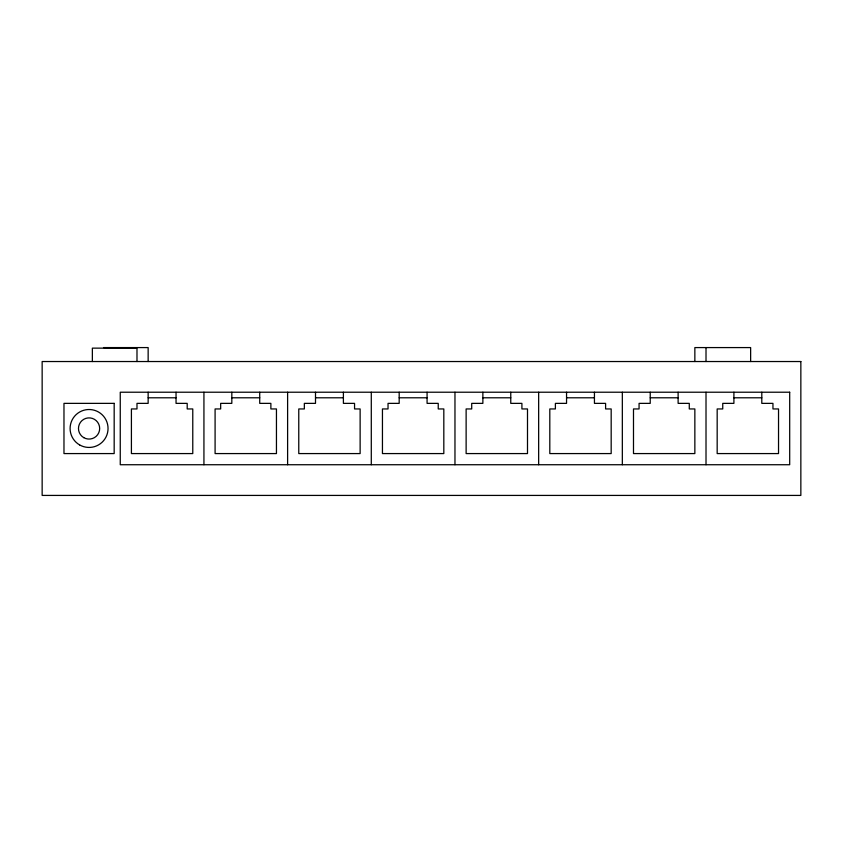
<?xml version="1.0" encoding="UTF-8"?>
<svg xmlns="http://www.w3.org/2000/svg" width="843" height="843" viewBox="0 0 843 843"><rect width="100%" height="100%" fill="white"/><g stroke="black" fill="none" stroke-linecap="round" stroke-linejoin="round"><path stroke-width="1.26" d="M103.52 347.579L148.147 347.579L148.147 361.531M148.147 397.791L176.039 397.791M231.825 397.791L259.718 397.791M315.503 397.791L343.396 397.791M399.182 397.791L427.074 397.791M482.87 397.791L510.763 397.791M566.549 397.791L594.441 397.791M650.227 397.791L678.12 397.791M733.905 397.791L761.798 397.791M761.798 392.216L761.798 403.365L772.957 403.365L772.957 408.95L778.532 408.95L778.532 453.576L717.172 453.576L717.172 408.95L722.746 408.95L722.746 403.365L733.905 403.365L733.905 392.216M750.639 361.531L750.639 347.579L694.853 347.579L694.853 361.531M706.012 347.579L706.012 361.531M706.012 392.216L706.012 464.735M678.12 392.216L678.12 403.365L689.279 403.365L689.279 408.95L694.853 408.95L694.853 453.576L633.493 453.576L633.493 408.95L639.068 408.95L639.068 403.365L650.227 403.365L650.227 392.216M622.334 392.216L622.334 464.735M594.441 392.216L594.441 403.365L605.601 403.365L605.601 408.95L611.175 408.95L611.175 453.576L549.805 453.576L549.805 408.95L555.389 408.95L555.389 403.365L566.549 403.365L566.549 392.216M538.656 392.216L538.656 464.735M510.763 392.216L510.763 403.365L521.912 403.365L521.912 408.95L527.497 408.95L527.497 453.576L466.126 453.576L466.126 408.95L471.711 408.95L471.711 403.365L482.87 403.365L482.87 392.216M454.967 392.216L454.967 464.735M427.074 392.216L427.074 403.365L438.234 403.365L438.234 408.95L443.818 408.95L443.818 453.576L382.448 453.576L382.448 408.95L388.033 408.95L388.033 403.365L399.182 403.365L399.182 392.216M371.289 392.216L371.289 464.735M343.396 392.216L343.396 403.365L354.555 403.365L354.555 408.95L360.13 408.95L360.13 453.576L298.77 453.576L298.77 408.95L304.344 408.95L304.344 403.365L315.503 403.365L315.503 392.216M287.611 392.216L287.611 464.735M259.718 392.216L259.718 403.365L270.877 403.365L270.877 408.95L276.451 408.95L276.451 453.576L215.091 453.576L215.091 408.95L220.666 408.95L220.666 403.365L231.825 403.365L231.825 392.216M203.932 392.216L203.932 464.735M176.039 392.216L176.039 403.365L187.199 403.365L187.199 408.95L192.773 408.95L192.773 453.576L131.413 453.576L131.413 408.95L136.987 408.95L136.987 403.365L148.147 403.365L148.147 392.216M136.987 361.531L136.987 348.138L92.361 348.138L92.361 361.531M800.85 361.531L42.15 361.531L42.15 495.421L800.85 495.421L800.85 361.531M789.691 392.216L120.254 392.216L120.254 464.735L789.691 464.735L789.691 392.216M114.174 403.365L63.973 403.365L63.973 453.576L114.174 453.576L114.174 403.365M79.59 444.904A18.968 18.968 0 0 0 108.041 428.476A18.968 18.968 0 0 0 79.59 412.048A18.968 18.968 0 0 0 79.59 444.904M83.773 437.654A10.601 10.601 0 0 0 99.674 428.476A10.601 10.601 0 0 0 83.773 419.298A10.601 10.601 0 0 0 83.773 437.654"/></g></svg>
